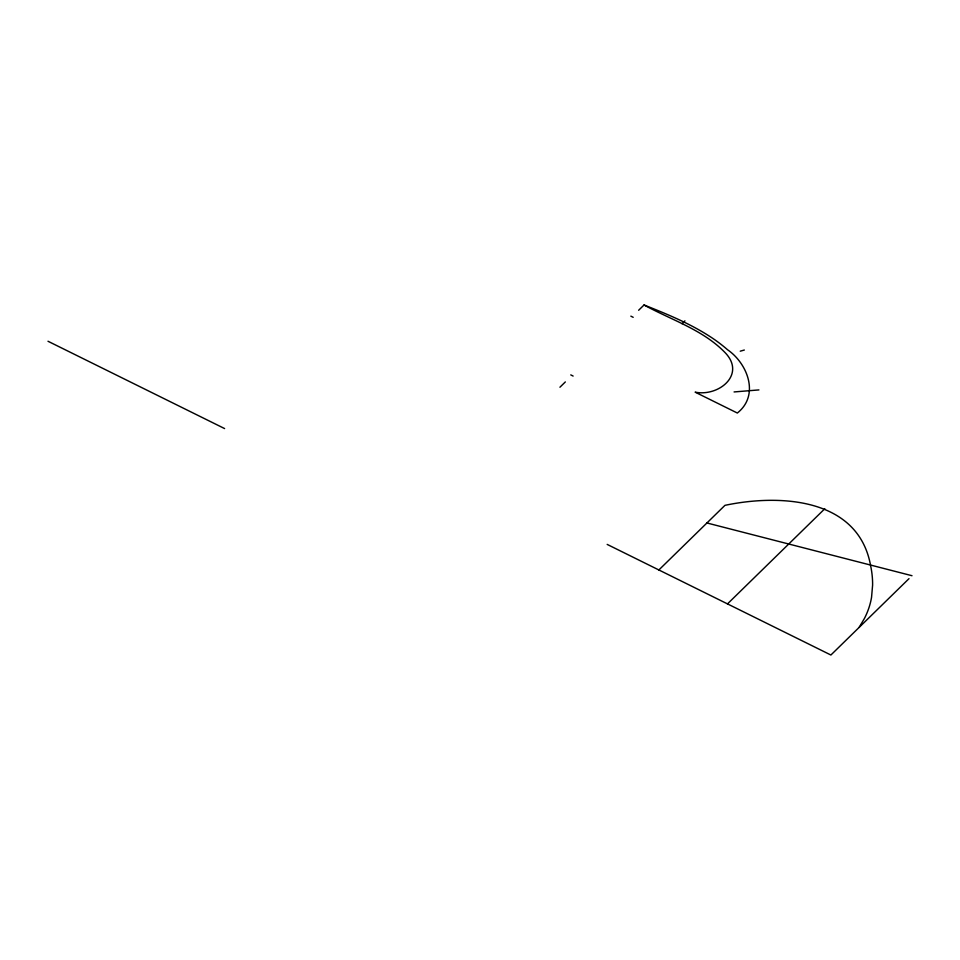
<?xml version="1.0" encoding="UTF-8"?>
<svg xmlns="http://www.w3.org/2000/svg" width="960" height="960" viewBox="0 0 960 960"><rect width="100%" height="100%" fill="white"/><g stroke="black" fill="none" stroke-linecap="round" stroke-linejoin="round"><path stroke-width="1.44" d="M859.128 627.408L864.42 618.468A159.096 105.42 6.9 0 0 871.56 597.276L872.604 585.144A191.1 126.624 6.9 0 0 870.684 566.052C858.6 497.46 779.304 493.872 724.956 505.344L658.872 569.964M682.068 323.736L684.912 320.856M559.932 387.228L565.332 381.936M638.628 310.272L644.04 304.98C667.836 314.388 691.764 324.216 713.076 338.58A156.264 103.548 6.9 0 1 727.548 349.74C747.684 363.612 759.816 395.244 737.34 413.028L695.136 392.16C718.932 396.924 746.52 374.28 724.764 352.284C702.6 329.592 671.268 319.968 644.04 304.98M727.488 603.888L824.82 508.728M909 578.652L830.892 655.02L607.176 544.404M740.232 351.192L744.336 350.028M734.076 391.944L758.928 389.916M706.932 522.972L912 575.712M630.852 316.152L633.192 317.316M570.768 374.892L573.12 376.056M48 341.256L224.604 428.568"/></g></svg>
